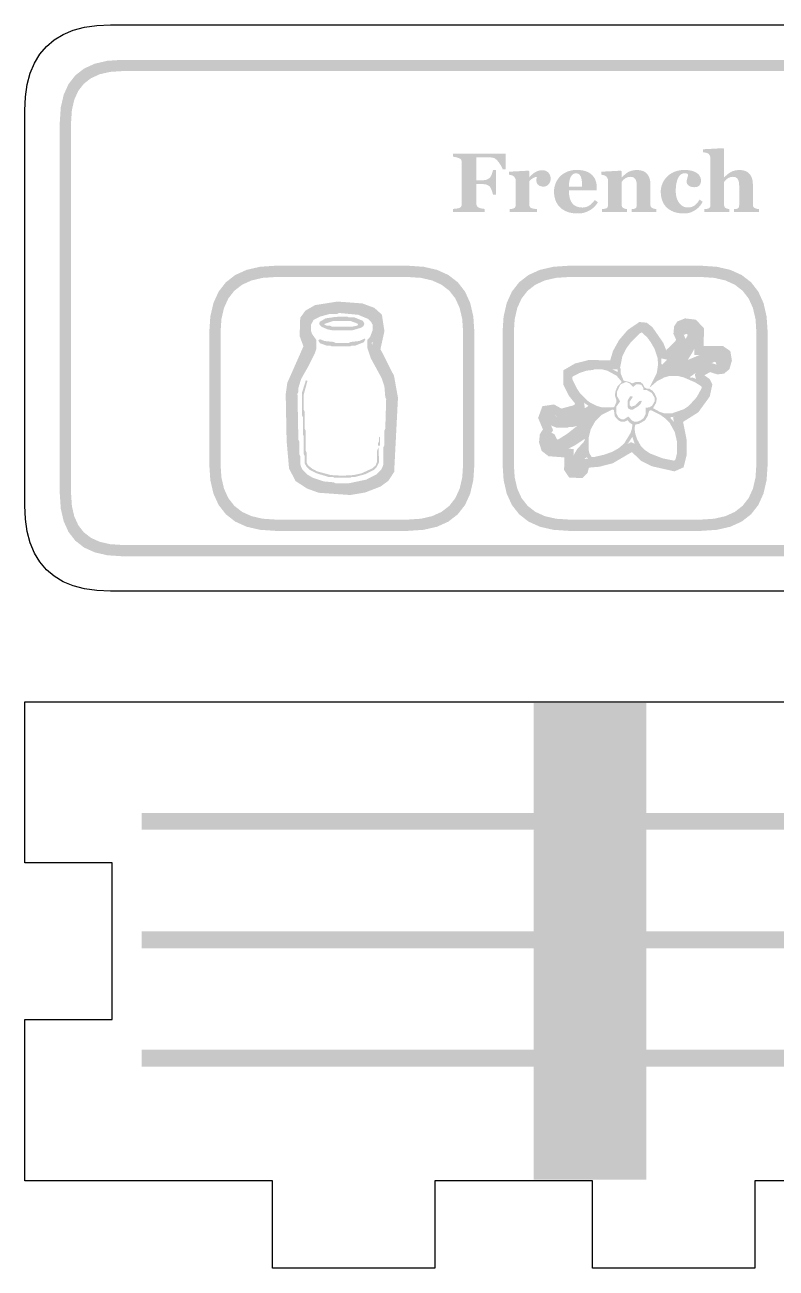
# Model space of a CAD drawing. Header units: millimetres. Extents: x 6 to 594, y 82 to 394.
# Drawn here: x 413.96 to 440.6, y 159.76 to 203.84 of the extents above; entities that cross this region are included whole.
import ezdxf

# ---------------------------------------------------------------- set-up
doc = ezdxf.new("R2010")
doc.units = ezdxf.units.MM
doc.layers.add('CUT', color=1, linetype='Continuous')
doc.layers.add('RASTER', color=7, linetype='Continuous')

msp = doc.modelspace()

# ---------------------------------------------------------------- hatches: boundary and pattern name
at = {"layer": 'RASTER'}
h = msp.add_hatch(color=7, dxfattribs=at)
h.paths.add_polyline_path([(415.2, 200.4), (415.234, 200.916), (415.338, 201.363), (415.509, 201.741), (415.75, 202.05), (416.059, 202.291), (416.438, 202.463), (416.884, 202.566), (417.4, 202.6), (474.6, 202.6), (475.116, 202.566), (475.563, 202.463), (475.941, 202.291), (476.25, 202.05), (476.491, 201.741), (476.663, 201.363), (476.766, 200.916), (476.8, 200.4), (476.8, 187.2), (476.766, 186.684), (476.663, 186.238), (476.491, 185.859), (476.25, 185.55), (475.941, 185.309), (475.563, 185.138), (475.116, 185.034), (474.6, 185), (417.4, 185), (416.884, 185.034), (416.438, 185.138), (416.059, 185.309), (415.75, 185.55), (415.509, 185.859), (415.338, 186.238), (415.234, 186.684), (415.2, 187.2)])
h.paths.add_polyline_path([(415.6, 200.4), (415.6, 187.2), (415.628, 186.778), (415.713, 186.413), (415.853, 186.103), (416.05, 185.85), (416.303, 185.653), (416.612, 185.513), (416.978, 185.428), (417.4, 185.4), (474.6, 185.4), (475.022, 185.428), (475.388, 185.513), (475.697, 185.653), (475.95, 185.85), (476.147, 186.103), (476.287, 186.413), (476.372, 186.778), (476.4, 187.2), (476.4, 200.4), (476.372, 200.822), (476.287, 201.188), (476.147, 201.497), (475.95, 201.75), (475.697, 201.947), (475.388, 202.088), (475.022, 202.172), (474.6, 202.2), (417.4, 202.2), (416.978, 202.172), (416.612, 202.088), (416.303, 201.947), (416.05, 201.75), (415.853, 201.497), (415.713, 201.188), (415.628, 200.822), (415.6, 200.4)])
for points in [[(431.015, 198.723), (430.903, 198.723), (430.891, 198.754), (430.877, 198.785), (430.862, 198.817), (430.844, 198.849), (430.824, 198.881), (430.802, 198.914), (430.778, 198.948), (430.752, 198.982), (430.726, 199.014), (430.699, 199.043), (430.673, 199.067), (430.648, 199.088), (430.622, 199.105), (430.597, 199.118), (430.572, 199.127), (430.548, 199.132), (430.537, 199.134), (430.524, 199.135), (430.511, 199.136), (430.497, 199.138), (430.482, 199.139), (430.466, 199.14), (430.449, 199.141), (430.431, 199.142), (430.413, 199.143), (430.395, 199.144), (430.378, 199.145), (430.361, 199.146), (430.344, 199.146), (430.328, 199.147), (430.312, 199.147), (430.296, 199.147), (429.972, 199.147), (429.972, 198.331), (430.179, 198.331), (430.201, 198.331), (430.221, 198.332), (430.242, 198.334), (430.261, 198.336), (430.28, 198.339), (430.298, 198.342), (430.315, 198.346), (430.331, 198.351), (430.347, 198.356), (430.363, 198.362), (430.378, 198.37), (430.392, 198.378), (430.406, 198.388), (430.42, 198.398), (430.433, 198.409), (430.446, 198.422), (430.455, 198.432), (430.464, 198.443), (430.473, 198.456), (430.482, 198.471), (430.49, 198.487), (430.499, 198.504), (430.508, 198.523), (430.517, 198.544), (430.525, 198.565), (430.532, 198.585), (430.539, 198.605), (430.544, 198.624), (430.549, 198.642), (430.553, 198.659), (430.556, 198.675), (430.558, 198.691), (430.67, 198.691), (430.67, 197.817), (430.558, 197.817), (430.556, 197.834), (430.553, 197.851), (430.549, 197.87), (430.544, 197.89), (430.538, 197.91), (430.531, 197.932), (430.522, 197.954), (430.513, 197.977), (430.503, 198), (430.494, 198.02), (430.485, 198.039), (430.476, 198.056), (430.468, 198.07), (430.46, 198.083), (430.453, 198.094), (430.446, 198.102), (430.435, 198.114), (430.423, 198.124), (430.41, 198.134), (430.397, 198.143), (430.383, 198.151), (430.369, 198.159), (430.353, 198.166), (430.337, 198.172), (430.32, 198.177), (430.303, 198.182), (430.284, 198.186), (430.265, 198.189), (430.244, 198.191), (430.223, 198.193), (430.202, 198.194), (430.179, 198.195), (429.972, 198.195), (429.972, 197.506), (429.973, 197.493), (429.974, 197.481), (429.975, 197.469), (429.977, 197.457), (429.98, 197.446), (429.984, 197.436), (429.988, 197.426), (429.992, 197.416), (429.998, 197.407), (430.004, 197.398), (430.012, 197.39), (430.021, 197.382), (430.031, 197.375), (430.042, 197.368), (430.054, 197.361), (430.068, 197.355), (430.076, 197.352), (430.085, 197.349), (430.095, 197.346), (430.106, 197.343), (430.117, 197.34), (430.13, 197.337), (430.143, 197.334), (430.156, 197.331), (430.17, 197.328), (430.184, 197.326), (430.198, 197.324), (430.212, 197.321), (430.226, 197.319), (430.24, 197.318), (430.254, 197.316), (430.268, 197.314), (430.268, 197.2), (429.148, 197.2), (429.148, 197.314), (429.159, 197.315), (429.171, 197.317), (429.183, 197.318), (429.197, 197.32), (429.212, 197.321), (429.227, 197.323), (429.243, 197.325), (429.26, 197.327), (429.277, 197.329), (429.293, 197.331), (429.307, 197.333), (429.32, 197.336), (429.332, 197.338), (429.342, 197.341), (429.351, 197.344), (429.359, 197.346), (429.371, 197.352), (429.383, 197.358), (429.394, 197.364), (429.403, 197.371), (429.412, 197.378), (429.42, 197.386), (429.426, 197.395), (429.432, 197.404), (429.437, 197.413), (429.441, 197.423), (429.444, 197.434), (429.447, 197.445), (429.45, 197.457), (429.451, 197.47), (429.452, 197.483), (429.452, 197.497), (429.452, 198.964), (429.452, 198.976), (429.451, 198.988), (429.45, 198.999), (429.448, 199.01), (429.445, 199.021), (429.442, 199.031), (429.438, 199.041), (429.434, 199.051), (429.429, 199.06), (429.423, 199.069), (429.415, 199.077), (429.406, 199.085), (429.396, 199.093), (429.385, 199.1), (429.372, 199.107), (429.359, 199.113), (429.348, 199.117), (429.336, 199.122), (429.324, 199.126), (429.311, 199.13), (429.297, 199.134), (429.282, 199.138), (429.267, 199.142), (429.25, 199.145), (429.234, 199.149), (429.219, 199.152), (429.204, 199.155), (429.191, 199.157), (429.179, 199.16), (429.167, 199.162), (429.157, 199.163), (429.148, 199.164), (429.148, 199.279), (431.015, 199.279)], [(439.989, 197.2), (439.107, 197.2), (439.107, 197.307), (439.115, 197.308), (439.122, 197.308), (439.131, 197.309), (439.139, 197.31), (439.148, 197.311), (439.157, 197.312), (439.166, 197.313), (439.176, 197.314), (439.186, 197.315), (439.195, 197.317), (439.203, 197.318), (439.21, 197.32), (439.217, 197.322), (439.224, 197.324), (439.23, 197.326), (439.235, 197.329), (439.242, 197.333), (439.249, 197.338), (439.255, 197.343), (439.261, 197.349), (439.266, 197.355), (439.27, 197.361), (439.274, 197.368), (439.278, 197.376), (439.281, 197.384), (439.283, 197.393), (439.285, 197.403), (439.287, 197.414), (439.289, 197.426), (439.29, 197.438), (439.29, 197.452), (439.29, 197.467), (439.29, 198.152), (439.289, 198.189), (439.287, 198.223), (439.282, 198.255), (439.276, 198.284), (439.268, 198.311), (439.259, 198.336), (439.247, 198.358), (439.234, 198.378), (439.219, 198.395), (439.203, 198.41), (439.185, 198.423), (439.166, 198.434), (439.145, 198.442), (439.123, 198.448), (439.099, 198.451), (439.073, 198.452), (439.059, 198.452), (439.045, 198.451), (439.031, 198.45), (439.017, 198.448), (439.003, 198.446), (438.99, 198.443), (438.977, 198.439), (438.964, 198.435), (438.952, 198.43), (438.939, 198.425), (438.927, 198.419), (438.914, 198.413), (438.902, 198.407), (438.89, 198.399), (438.878, 198.392), (438.865, 198.384), (438.855, 198.376), (438.845, 198.369), (438.836, 198.361), (438.827, 198.354), (438.819, 198.346), (438.811, 198.339), (438.804, 198.331), (438.797, 198.324), (438.791, 198.316), (438.785, 198.309), (438.779, 198.301), (438.774, 198.295), (438.768, 198.288), (438.763, 198.282), (438.759, 198.275), (438.754, 198.269), (438.754, 197.483), (438.754, 197.47), (438.755, 197.457), (438.756, 197.445), (438.757, 197.434), (438.759, 197.424), (438.762, 197.414), (438.764, 197.405), (438.767, 197.397), (438.771, 197.389), (438.775, 197.382), (438.781, 197.375), (438.786, 197.368), (438.793, 197.362), (438.8, 197.356), (438.808, 197.35), (438.817, 197.345), (438.823, 197.342), (438.829, 197.339), (438.836, 197.336), (438.843, 197.333), (438.85, 197.33), (438.858, 197.327), (438.866, 197.324), (438.875, 197.322), (438.884, 197.319), (438.893, 197.317), (438.902, 197.315), (438.91, 197.313), (438.919, 197.311), (438.928, 197.309), (438.936, 197.308), (438.945, 197.307), (438.945, 197.2), (438.054, 197.2), (438.054, 197.307), (438.063, 197.308), (438.073, 197.308), (438.082, 197.309), (438.091, 197.31), (438.101, 197.311), (438.11, 197.312), (438.119, 197.313), (438.128, 197.314), (438.137, 197.315), (438.145, 197.317), (438.154, 197.318), (438.162, 197.32), (438.17, 197.322), (438.177, 197.324), (438.185, 197.326), (438.192, 197.329), (438.203, 197.334), (438.213, 197.339), (438.223, 197.344), (438.231, 197.35), (438.239, 197.357), (438.245, 197.364), (438.251, 197.371), (438.255, 197.379), (438.259, 197.388), (438.263, 197.397), (438.266, 197.407), (438.268, 197.418), (438.27, 197.429), (438.271, 197.441), (438.272, 197.453), (438.272, 197.467), (438.272, 199.1), (438.272, 199.112), (438.271, 199.124), (438.269, 199.136), (438.267, 199.148), (438.264, 199.161), (438.26, 199.174), (438.255, 199.186), (438.25, 199.2), (438.244, 199.212), (438.238, 199.224), (438.231, 199.235), (438.224, 199.246), (438.216, 199.255), (438.207, 199.264), (438.198, 199.272), (438.189, 199.279), (438.181, 199.283), (438.172, 199.288), (438.163, 199.292), (438.153, 199.296), (438.142, 199.299), (438.13, 199.303), (438.117, 199.306), (438.104, 199.309), (438.09, 199.311), (438.077, 199.314), (438.064, 199.316), (438.051, 199.318), (438.039, 199.319), (438.027, 199.321), (438.015, 199.322), (438.004, 199.323), (438.004, 199.429), (438.732, 199.468), (438.754, 199.444), (438.754, 198.436), (438.76, 198.436), (438.774, 198.449), (438.787, 198.461), (438.8, 198.472), (438.813, 198.484), (438.825, 198.495), (438.837, 198.506), (438.849, 198.516), (438.86, 198.526), (438.872, 198.536), (438.884, 198.547), (438.897, 198.557), (438.91, 198.567), (438.924, 198.577), (438.938, 198.587), (438.954, 198.597), (438.969, 198.608), (438.984, 198.616), (438.999, 198.625), (439.015, 198.633), (439.032, 198.64), (439.05, 198.648), (439.069, 198.655), (439.09, 198.661), (439.111, 198.668), (439.133, 198.674), (439.155, 198.679), (439.178, 198.683), (439.201, 198.686), (439.225, 198.689), (439.249, 198.691), (439.274, 198.692), (439.299, 198.693), (439.357, 198.691), (439.41, 198.684), (439.46, 198.674), (439.507, 198.659), (439.55, 198.639), (439.589, 198.616), (439.624, 198.588), (439.656, 198.556), (439.684, 198.521), (439.708, 198.483), (439.729, 198.442), (439.745, 198.399), (439.758, 198.352), (439.768, 198.303), (439.773, 198.252), (439.775, 198.198), (439.775, 197.48), (439.775, 197.467), (439.776, 197.454), (439.777, 197.442), (439.779, 197.431), (439.781, 197.421), (439.784, 197.411), (439.787, 197.402), (439.791, 197.393), (439.796, 197.386), (439.801, 197.378), (439.807, 197.371), (439.814, 197.364), (439.822, 197.358), (439.831, 197.352), (439.841, 197.347), (439.851, 197.342), (439.858, 197.339), (439.865, 197.336), (439.872, 197.334), (439.879, 197.331), (439.887, 197.329), (439.894, 197.326), (439.902, 197.324), (439.91, 197.322), (439.918, 197.319), (439.927, 197.317), (439.936, 197.315), (439.946, 197.314), (439.956, 197.312), (439.966, 197.31), (439.978, 197.308), (439.989, 197.307)], [(432.605, 198.385), (432.604, 198.358), (432.6, 198.331), (432.595, 198.305), (432.588, 198.281), (432.578, 198.256), (432.566, 198.233), (432.552, 198.211), (432.536, 198.19), (432.518, 198.17), (432.499, 198.153), (432.478, 198.138), (432.456, 198.126), (432.433, 198.117), (432.408, 198.111), (432.382, 198.107), (432.354, 198.105), (432.328, 198.106), (432.303, 198.109), (432.279, 198.113), (432.256, 198.119), (432.233, 198.126), (432.212, 198.136), (432.192, 198.147), (432.173, 198.159), (432.156, 198.174), (432.141, 198.19), (432.128, 198.207), (432.118, 198.226), (432.11, 198.247), (432.104, 198.27), (432.101, 198.294), (432.099, 198.319), (432.099, 198.332), (432.1, 198.343), (432.1, 198.354), (432.101, 198.365), (432.102, 198.374), (432.103, 198.383), (432.105, 198.391), (432.107, 198.399), (432.108, 198.406), (432.11, 198.413), (432.112, 198.42), (432.114, 198.427), (432.115, 198.433), (432.117, 198.44), (432.118, 198.446), (432.12, 198.452), (432.103, 198.451), (432.086, 198.448), (432.068, 198.444), (432.051, 198.439), (432.033, 198.433), (432.015, 198.425), (431.996, 198.416), (431.978, 198.406), (431.959, 198.394), (431.942, 198.382), (431.924, 198.368), (431.907, 198.354), (431.891, 198.339), (431.876, 198.323), (431.861, 198.306), (431.846, 198.288), (431.846, 197.484), (431.846, 197.472), (431.847, 197.46), (431.848, 197.448), (431.85, 197.437), (431.852, 197.427), (431.855, 197.417), (431.858, 197.408), (431.862, 197.399), (431.866, 197.391), (431.871, 197.383), (431.877, 197.376), (431.884, 197.369), (431.891, 197.363), (431.899, 197.357), (431.907, 197.351), (431.916, 197.346), (431.925, 197.343), (431.935, 197.339), (431.946, 197.335), (431.959, 197.332), (431.972, 197.328), (431.987, 197.325), (432.003, 197.322), (432.021, 197.319), (432.038, 197.317), (432.055, 197.314), (432.07, 197.312), (432.083, 197.311), (432.096, 197.309), (432.107, 197.308), (432.117, 197.307), (432.126, 197.307), (432.126, 197.2), (431.146, 197.2), (431.146, 197.307), (431.155, 197.308), (431.164, 197.309), (431.173, 197.309), (431.183, 197.31), (431.192, 197.311), (431.201, 197.313), (431.21, 197.314), (431.22, 197.315), (431.229, 197.316), (431.238, 197.318), (431.246, 197.319), (431.254, 197.321), (431.262, 197.323), (431.27, 197.325), (431.277, 197.327), (431.283, 197.329), (431.295, 197.333), (431.305, 197.338), (431.314, 197.343), (431.323, 197.349), (431.331, 197.356), (431.337, 197.363), (431.343, 197.371), (431.348, 197.379), (431.352, 197.387), (431.356, 197.397), (431.359, 197.407), (431.361, 197.418), (431.363, 197.429), (431.364, 197.441), (431.365, 197.453), (431.365, 197.467), (431.365, 198.319), (431.365, 198.332), (431.364, 198.345), (431.362, 198.357), (431.359, 198.369), (431.356, 198.381), (431.351, 198.392), (431.346, 198.403), (431.341, 198.414), (431.334, 198.424), (431.327, 198.433), (431.32, 198.443), (431.313, 198.451), (431.305, 198.459), (431.297, 198.467), (431.289, 198.474), (431.281, 198.48), (431.274, 198.485), (431.266, 198.489), (431.259, 198.493), (431.251, 198.496), (431.242, 198.5), (431.233, 198.503), (431.224, 198.507), (431.214, 198.51), (431.204, 198.512), (431.193, 198.515), (431.183, 198.517), (431.172, 198.519), (431.16, 198.521), (431.149, 198.523), (431.137, 198.524), (431.125, 198.526), (431.125, 198.633), (431.824, 198.671), (431.846, 198.649), (431.846, 198.436), (431.852, 198.436), (431.877, 198.465), (431.903, 198.492), (431.929, 198.517), (431.956, 198.541), (431.983, 198.563), (432.01, 198.584), (432.038, 198.603), (432.066, 198.62), (432.095, 198.636), (432.124, 198.649), (432.153, 198.661), (432.182, 198.67), (432.212, 198.677), (432.242, 198.683), (432.272, 198.686), (432.303, 198.687), (432.336, 198.686), (432.368, 198.682), (432.398, 198.675), (432.426, 198.666), (432.452, 198.654), (432.477, 198.639), (432.5, 198.622), (432.522, 198.603), (432.541, 198.581), (432.558, 198.557), (432.572, 198.533), (432.584, 198.506), (432.593, 198.478), (432.6, 198.449), (432.603, 198.418), (432.605, 198.385)], [(436.355, 197.2), (435.473, 197.2), (435.473, 197.307), (435.48, 197.308), (435.488, 197.308), (435.495, 197.309), (435.504, 197.31), (435.512, 197.311), (435.521, 197.312), (435.531, 197.313), (435.54, 197.314), (435.55, 197.315), (435.559, 197.317), (435.567, 197.318), (435.575, 197.32), (435.582, 197.322), (435.589, 197.324), (435.595, 197.326), (435.6, 197.329), (435.608, 197.333), (435.615, 197.338), (435.621, 197.343), (435.627, 197.349), (435.632, 197.355), (435.637, 197.361), (435.641, 197.368), (435.644, 197.376), (435.647, 197.384), (435.65, 197.393), (435.652, 197.403), (435.654, 197.414), (435.656, 197.426), (435.657, 197.438), (435.657, 197.452), (435.657, 197.467), (435.657, 198.152), (435.657, 198.188), (435.654, 198.222), (435.65, 198.254), (435.644, 198.283), (435.636, 198.31), (435.627, 198.335), (435.615, 198.357), (435.603, 198.377), (435.588, 198.395), (435.572, 198.41), (435.554, 198.423), (435.535, 198.434), (435.514, 198.442), (435.491, 198.448), (435.467, 198.451), (435.441, 198.452), (435.426, 198.452), (435.412, 198.451), (435.398, 198.45), (435.384, 198.448), (435.371, 198.446), (435.357, 198.443), (435.344, 198.439), (435.332, 198.435), (435.319, 198.43), (435.306, 198.425), (435.294, 198.419), (435.282, 198.413), (435.269, 198.407), (435.257, 198.399), (435.245, 198.392), (435.233, 198.384), (435.222, 198.376), (435.212, 198.369), (435.203, 198.361), (435.194, 198.354), (435.186, 198.346), (435.178, 198.339), (435.171, 198.331), (435.165, 198.324), (435.158, 198.316), (435.152, 198.309), (435.146, 198.301), (435.141, 198.295), (435.136, 198.288), (435.131, 198.282), (435.126, 198.275), (435.121, 198.269), (435.121, 197.483), (435.122, 197.47), (435.122, 197.458), (435.123, 197.447), (435.125, 197.436), (435.127, 197.425), (435.13, 197.415), (435.133, 197.406), (435.136, 197.397), (435.14, 197.389), (435.145, 197.381), (435.15, 197.374), (435.155, 197.367), (435.162, 197.361), (435.169, 197.355), (435.176, 197.35), (435.184, 197.345), (435.19, 197.342), (435.197, 197.339), (435.204, 197.336), (435.211, 197.333), (435.218, 197.33), (435.226, 197.327), (435.234, 197.324), (435.243, 197.322), (435.252, 197.319), (435.26, 197.317), (435.269, 197.315), (435.278, 197.313), (435.286, 197.311), (435.295, 197.309), (435.303, 197.308), (435.312, 197.307), (435.312, 197.2), (434.421, 197.2), (434.421, 197.307), (434.43, 197.308), (434.439, 197.309), (434.449, 197.309), (434.458, 197.31), (434.467, 197.311), (434.476, 197.313), (434.486, 197.314), (434.495, 197.315), (434.504, 197.316), (434.513, 197.318), (434.522, 197.319), (434.53, 197.321), (434.538, 197.323), (434.545, 197.325), (434.552, 197.327), (434.559, 197.329), (434.57, 197.333), (434.58, 197.338), (434.59, 197.343), (434.598, 197.349), (434.606, 197.356), (434.613, 197.363), (434.618, 197.371), (434.623, 197.379), (434.627, 197.387), (434.631, 197.397), (434.634, 197.407), (434.636, 197.418), (434.638, 197.429), (434.64, 197.441), (434.641, 197.453), (434.641, 197.467), (434.641, 198.319), (434.641, 198.33), (434.639, 198.342), (434.638, 198.353), (434.635, 198.364), (434.632, 198.375), (434.628, 198.386), (434.623, 198.397), (434.617, 198.408), (434.611, 198.419), (434.605, 198.429), (434.598, 198.439), (434.59, 198.448), (434.582, 198.457), (434.574, 198.465), (434.565, 198.473), (434.556, 198.48), (434.549, 198.485), (434.542, 198.489), (434.534, 198.493), (434.526, 198.496), (434.518, 198.5), (434.509, 198.503), (434.499, 198.507), (434.489, 198.51), (434.479, 198.512), (434.469, 198.515), (434.458, 198.517), (434.447, 198.519), (434.436, 198.521), (434.424, 198.523), (434.413, 198.524), (434.401, 198.526), (434.401, 198.633), (435.099, 198.671), (435.121, 198.649), (435.121, 198.436), (435.127, 198.436), (435.138, 198.446), (435.149, 198.456), (435.16, 198.466), (435.173, 198.477), (435.185, 198.488), (435.199, 198.499), (435.212, 198.512), (435.227, 198.524), (435.241, 198.537), (435.256, 198.549), (435.27, 198.56), (435.283, 198.571), (435.297, 198.581), (435.31, 198.59), (435.323, 198.599), (435.335, 198.608), (435.349, 198.616), (435.364, 198.625), (435.381, 198.633), (435.398, 198.64), (435.416, 198.648), (435.435, 198.655), (435.456, 198.661), (435.477, 198.668), (435.499, 198.674), (435.522, 198.679), (435.545, 198.683), (435.568, 198.686), (435.592, 198.689), (435.616, 198.691), (435.64, 198.692), (435.665, 198.693), (435.723, 198.691), (435.777, 198.684), (435.827, 198.674), (435.874, 198.659), (435.917, 198.64), (435.956, 198.616), (435.991, 198.589), (436.023, 198.557), (436.051, 198.522), (436.075, 198.484), (436.096, 198.443), (436.112, 198.4), (436.126, 198.353), (436.135, 198.304), (436.14, 198.252), (436.142, 198.198), (436.142, 197.48), (436.143, 197.467), (436.143, 197.454), (436.145, 197.442), (436.146, 197.431), (436.149, 197.421), (436.151, 197.411), (436.155, 197.402), (436.158, 197.393), (436.163, 197.386), (436.168, 197.378), (436.174, 197.371), (436.182, 197.364), (436.189, 197.358), (436.198, 197.352), (436.208, 197.347), (436.219, 197.342), (436.225, 197.34), (436.231, 197.337), (436.238, 197.334), (436.245, 197.332), (436.252, 197.329), (436.26, 197.327), (436.268, 197.324), (436.276, 197.322), (436.285, 197.319), (436.294, 197.317), (436.304, 197.315), (436.313, 197.313), (436.323, 197.311), (436.333, 197.309), (436.344, 197.308), (436.355, 197.307)], [(437.327, 197.153), (437.277, 197.154), (437.229, 197.157), (437.181, 197.161), (437.136, 197.168), (437.091, 197.176), (437.049, 197.186), (437.008, 197.199), (436.968, 197.212), (436.93, 197.228), (436.893, 197.245), (436.858, 197.263), (436.826, 197.283), (436.794, 197.303), (436.765, 197.326), (436.737, 197.349), (436.711, 197.374), (436.686, 197.401), (436.663, 197.429), (436.642, 197.458), (436.622, 197.488), (436.604, 197.519), (436.588, 197.552), (436.573, 197.585), (436.56, 197.62), (436.548, 197.656), (436.538, 197.693), (436.529, 197.73), (436.522, 197.769), (436.517, 197.808), (436.513, 197.848), (436.511, 197.888), (436.51, 197.929), (436.511, 197.967), (436.514, 198.005), (436.519, 198.042), (436.525, 198.078), (436.534, 198.114), (436.544, 198.15), (436.557, 198.185), (436.571, 198.22), (436.587, 198.253), (436.604, 198.286), (436.622, 198.318), (436.642, 198.349), (436.664, 198.378), (436.686, 198.407), (436.71, 198.435), (436.736, 198.461), (436.763, 198.487), (436.792, 198.512), (436.823, 198.535), (436.856, 198.557), (436.89, 198.578), (436.925, 198.597), (436.963, 198.615), (437.001, 198.632), (437.042, 198.647), (437.083, 198.66), (437.125, 198.671), (437.169, 198.68), (437.213, 198.687), (437.258, 198.692), (437.305, 198.695), (437.352, 198.696), (437.418, 198.694), (437.48, 198.689), (437.539, 198.681), (437.594, 198.67), (437.645, 198.656), (437.693, 198.638), (437.738, 198.618), (437.779, 198.594), (437.815, 198.567), (437.847, 198.538), (437.874, 198.507), (437.896, 198.474), (437.913, 198.439), (437.926, 198.401), (437.933, 198.361), (437.935, 198.319), (437.934, 198.293), (437.932, 198.269), (437.927, 198.246), (437.921, 198.224), (437.914, 198.203), (437.904, 198.184), (437.893, 198.166), (437.88, 198.149), (437.864, 198.134), (437.847, 198.121), (437.827, 198.11), (437.804, 198.101), (437.779, 198.094), (437.751, 198.089), (437.721, 198.086), (437.688, 198.085), (437.661, 198.086), (437.635, 198.088), (437.61, 198.092), (437.587, 198.098), (437.564, 198.105), (437.543, 198.114), (437.523, 198.125), (437.504, 198.138), (437.487, 198.151), (437.472, 198.166), (437.459, 198.182), (437.448, 198.198), (437.44, 198.216), (437.435, 198.235), (437.431, 198.254), (437.43, 198.275), (437.43, 198.293), (437.431, 198.311), (437.433, 198.329), (437.436, 198.347), (437.439, 198.364), (437.443, 198.382), (437.448, 198.4), (437.453, 198.417), (437.459, 198.434), (437.464, 198.45), (437.468, 198.465), (437.472, 198.479), (437.475, 198.492), (437.478, 198.504), (437.48, 198.515), (437.481, 198.524), (437.477, 198.531), (437.473, 198.537), (437.468, 198.542), (437.463, 198.547), (437.458, 198.552), (437.452, 198.557), (437.446, 198.561), (437.44, 198.565), (437.434, 198.568), (437.426, 198.571), (437.418, 198.573), (437.408, 198.575), (437.398, 198.576), (437.387, 198.578), (437.375, 198.578), (437.363, 198.578), (437.346, 198.578), (437.33, 198.576), (437.315, 198.574), (437.3, 198.571), (437.285, 198.566), (437.27, 198.561), (437.256, 198.555), (437.242, 198.548), (437.229, 198.539), (437.216, 198.529), (437.203, 198.518), (437.19, 198.505), (437.178, 198.491), (437.165, 198.475), (437.153, 198.458), (437.141, 198.439), (437.13, 198.42), (437.12, 198.4), (437.11, 198.377), (437.101, 198.354), (437.092, 198.328), (437.084, 198.301), (437.076, 198.273), (437.069, 198.243), (437.062, 198.211), (437.057, 198.178), (437.052, 198.144), (437.049, 198.107), (437.046, 198.07), (437.043, 198.03), (437.042, 197.99), (437.042, 197.947), (437.044, 197.883), (437.049, 197.823), (437.059, 197.766), (437.072, 197.712), (437.09, 197.661), (437.111, 197.613), (437.135, 197.568), (437.164, 197.527), (437.195, 197.489), (437.228, 197.457), (437.262, 197.429), (437.298, 197.407), (437.336, 197.389), (437.374, 197.377), (437.415, 197.369), (437.456, 197.367), (437.496, 197.368), (437.533, 197.372), (437.569, 197.377), (437.602, 197.385), (437.634, 197.395), (437.663, 197.408), (437.69, 197.423), (437.715, 197.44), (437.738, 197.459), (437.761, 197.48), (437.784, 197.502), (437.805, 197.527), (437.826, 197.554), (437.847, 197.582), (437.866, 197.613), (437.885, 197.645), (437.995, 197.569), (437.984, 197.547), (437.972, 197.525), (437.959, 197.504), (437.946, 197.484), (437.932, 197.463), (437.917, 197.444), (437.902, 197.425), (437.887, 197.406), (437.871, 197.388), (437.854, 197.37), (437.836, 197.353), (437.818, 197.336), (437.799, 197.32), (437.778, 197.304), (437.758, 197.289), (437.736, 197.275), (437.713, 197.26), (437.69, 197.247), (437.666, 197.234), (437.643, 197.222), (437.62, 197.211), (437.596, 197.201), (437.572, 197.192), (437.549, 197.184), (437.524, 197.177), (437.499, 197.17), (437.473, 197.165), (437.446, 197.161), (437.418, 197.157), (437.388, 197.155), (437.358, 197.154), (437.327, 197.153)], [(432, 179.8), (436, 179.8), (436, 162.9), (432, 162.9)], [(434.55, 176.42), (434.545, 176.348), (434.531, 176.278), (434.508, 176.21), (434.476, 176.145), (434.436, 176.085), (434.389, 176.031), (434.335, 175.984), (434.275, 175.944), (434.21, 175.912), (434.142, 175.889), (434.072, 175.875), (434, 175.87), (433.928, 175.875), (433.858, 175.889), (433.79, 175.912), (433.725, 175.944), (433.665, 175.984), (433.611, 176.031), (433.564, 176.085), (433.524, 176.145), (433.492, 176.21), (433.469, 176.278), (433.455, 176.348), (433.45, 176.42), (433.455, 176.492), (433.469, 176.562), (433.492, 176.63), (433.524, 176.695), (433.564, 176.755), (433.611, 176.809), (433.665, 176.856), (433.725, 176.896), (433.79, 176.928), (433.858, 176.951), (433.928, 176.965), (434, 176.97), (434.072, 176.965), (434.142, 176.951), (434.21, 176.928), (434.275, 176.896), (434.335, 176.856), (434.389, 176.809), (434.436, 176.755), (434.476, 176.695), (434.508, 176.63), (434.531, 176.562), (434.545, 176.492)], [(418.1, 175.9), (489.9, 175.9), (489.9, 175.3), (418.1, 175.3)], [(418.1, 171.7), (489.9, 171.7), (489.9, 171.1), (418.1, 171.1)], [(434.55, 171.35), (434.545, 171.278), (434.531, 171.208), (434.508, 171.14), (434.476, 171.075), (434.436, 171.015), (434.389, 170.961), (434.335, 170.914), (434.275, 170.874), (434.21, 170.842), (434.142, 170.819), (434.072, 170.805), (434, 170.8), (433.928, 170.805), (433.858, 170.819), (433.79, 170.842), (433.725, 170.874), (433.665, 170.914), (433.611, 170.961), (433.564, 171.015), (433.524, 171.075), (433.492, 171.14), (433.469, 171.208), (433.455, 171.278), (433.45, 171.35), (433.455, 171.422), (433.469, 171.492), (433.492, 171.56), (433.524, 171.625), (433.564, 171.685), (433.611, 171.739), (433.665, 171.786), (433.725, 171.826), (433.79, 171.858), (433.858, 171.881), (433.928, 171.895), (434, 171.9), (434.072, 171.895), (434.142, 171.881), (434.21, 171.858), (434.275, 171.826), (434.335, 171.786), (434.389, 171.739), (434.436, 171.685), (434.476, 171.625), (434.508, 171.56), (434.531, 171.492), (434.545, 171.422)], [(418.1, 167.5), (489.9, 167.5), (489.9, 166.9), (418.1, 166.9)], [(434.55, 166.28), (434.545, 166.208), (434.531, 166.138), (434.508, 166.07), (434.476, 166.005), (434.436, 165.945), (434.389, 165.891), (434.335, 165.844), (434.275, 165.804), (434.21, 165.772), (434.142, 165.749), (434.072, 165.735), (434, 165.73), (433.928, 165.735), (433.858, 165.749), (433.79, 165.772), (433.725, 165.804), (433.665, 165.844), (433.611, 165.891), (433.564, 165.945), (433.524, 166.005), (433.492, 166.07), (433.469, 166.138), (433.455, 166.208), (433.45, 166.28), (433.455, 166.352), (433.469, 166.422), (433.492, 166.49), (433.524, 166.555), (433.564, 166.615), (433.611, 166.669), (433.665, 166.716), (433.725, 166.756), (433.79, 166.788), (433.858, 166.811), (433.928, 166.825), (434, 166.83), (434.072, 166.825), (434.142, 166.811), (434.21, 166.788), (434.275, 166.756), (434.335, 166.716), (434.389, 166.669), (434.436, 166.615), (434.476, 166.555), (434.508, 166.49), (434.531, 166.422), (434.545, 166.352)]]:
    msp.add_hatch(color=7, dxfattribs=at).paths.add_polyline_path(points)
h = msp.add_hatch(color=7, dxfattribs=at)
h.paths.add_polyline_path([(434.281, 197.55), (434.267, 197.529), (434.254, 197.509), (434.239, 197.489), (434.224, 197.469), (434.208, 197.449), (434.192, 197.43), (434.175, 197.411), (434.157, 197.393), (434.138, 197.374), (434.119, 197.357), (434.1, 197.34), (434.079, 197.324), (434.058, 197.308), (434.037, 197.294), (434.015, 197.279), (433.992, 197.266), (433.967, 197.252), (433.943, 197.24), (433.918, 197.228), (433.893, 197.217), (433.868, 197.207), (433.843, 197.198), (433.819, 197.189), (433.793, 197.182), (433.768, 197.175), (433.741, 197.169), (433.714, 197.164), (433.686, 197.16), (433.656, 197.157), (433.626, 197.155), (433.595, 197.154), (433.563, 197.153), (433.509, 197.154), (433.458, 197.157), (433.408, 197.162), (433.361, 197.169), (433.315, 197.177), (433.271, 197.188), (433.229, 197.2), (433.188, 197.215), (433.15, 197.231), (433.113, 197.248), (433.078, 197.267), (433.045, 197.287), (433.013, 197.308), (432.983, 197.331), (432.955, 197.355), (432.928, 197.38), (432.904, 197.407), (432.88, 197.435), (432.859, 197.463), (432.839, 197.494), (432.821, 197.525), (432.804, 197.557), (432.789, 197.591), (432.775, 197.626), (432.764, 197.661), (432.753, 197.698), (432.745, 197.735), (432.737, 197.773), (432.732, 197.812), (432.728, 197.851), (432.726, 197.891), (432.725, 197.932), (432.726, 197.97), (432.728, 198.006), (432.733, 198.043), (432.739, 198.079), (432.746, 198.114), (432.756, 198.15), (432.767, 198.184), (432.78, 198.219), (432.794, 198.253), (432.81, 198.285), (432.827, 198.317), (432.846, 198.348), (432.866, 198.378), (432.888, 198.407), (432.911, 198.435), (432.936, 198.463), (432.962, 198.488), (432.989, 198.512), (433.018, 198.535), (433.048, 198.557), (433.081, 198.577), (433.114, 198.596), (433.15, 198.614), (433.187, 198.631), (433.225, 198.646), (433.265, 198.659), (433.306, 198.67), (433.348, 198.679), (433.391, 198.687), (433.435, 198.692), (433.48, 198.695), (433.526, 198.696), (433.576, 198.695), (433.624, 198.692), (433.67, 198.689), (433.713, 198.683), (433.754, 198.676), (433.793, 198.668), (433.829, 198.657), (433.863, 198.646), (433.895, 198.633), (433.926, 198.619), (433.956, 198.603), (433.984, 198.586), (434.01, 198.569), (434.035, 198.55), (434.059, 198.529), (434.081, 198.508), (434.101, 198.487), (434.12, 198.464), (434.138, 198.441), (434.153, 198.417), (434.168, 198.392), (434.181, 198.366), (434.193, 198.339), (434.203, 198.311), (434.212, 198.283), (434.22, 198.254), (434.226, 198.224), (434.231, 198.195), (434.236, 198.165), (434.239, 198.135), (434.24, 198.104), (434.241, 198.073), (434.241, 197.978), (433.251, 197.978), (433.253, 197.905), (433.258, 197.837), (433.267, 197.773), (433.28, 197.713), (433.296, 197.659), (433.316, 197.608), (433.339, 197.562), (433.366, 197.521), (433.398, 197.484), (433.433, 197.452), (433.472, 197.425), (433.516, 197.403), (433.564, 197.386), (433.617, 197.374), (433.673, 197.367), (433.734, 197.364), (433.768, 197.365), (433.801, 197.369), (433.833, 197.375), (433.865, 197.383), (433.895, 197.394), (433.925, 197.406), (433.954, 197.422), (433.982, 197.44), (434.009, 197.459), (434.035, 197.48), (434.06, 197.502), (434.083, 197.525), (434.106, 197.55), (434.128, 197.575), (434.149, 197.602), (434.169, 197.631)])
h.paths.add_polyline_path([(433.721, 198.107), (433.721, 198.129), (433.72, 198.151), (433.72, 198.173), (433.719, 198.196), (433.718, 198.218), (433.716, 198.241), (433.714, 198.264), (433.712, 198.287), (433.71, 198.309), (433.707, 198.331), (433.704, 198.351), (433.7, 198.371), (433.696, 198.389), (433.692, 198.406), (433.687, 198.423), (433.681, 198.438), (433.675, 198.454), (433.668, 198.47), (433.66, 198.485), (433.652, 198.498), (433.643, 198.511), (433.634, 198.522), (433.624, 198.532), (433.613, 198.542), (433.602, 198.55), (433.59, 198.557), (433.578, 198.563), (433.564, 198.568), (433.55, 198.572), (433.536, 198.575), (433.52, 198.576), (433.504, 198.577), (433.477, 198.575), (433.451, 198.57), (433.426, 198.561), (433.403, 198.548), (433.381, 198.532), (433.361, 198.513), (433.342, 198.489), (433.324, 198.463), (433.308, 198.432), (433.294, 198.397), (433.282, 198.358), (433.272, 198.315), (433.264, 198.268), (433.258, 198.216), (433.253, 198.161), (433.251, 198.101)])
h = msp.add_hatch(color=7, dxfattribs=at)
h.paths.add_polyline_path([(420.5, 192.95), (420.537, 193.501), (420.647, 193.978), (420.83, 194.382), (421.088, 194.713), (421.418, 194.97), (421.822, 195.153), (422.299, 195.263), (422.85, 195.3), (427.55, 195.3), (428.101, 195.263), (428.578, 195.153), (428.982, 194.97), (429.312, 194.713), (429.57, 194.382), (429.753, 193.978), (429.863, 193.501), (429.9, 192.95), (429.9, 188.25), (429.863, 187.699), (429.753, 187.222), (429.57, 186.818), (429.313, 186.488), (428.982, 186.23), (428.578, 186.047), (428.101, 185.937), (427.55, 185.9), (422.85, 185.9), (422.299, 185.937), (421.822, 186.047), (421.418, 186.23), (421.088, 186.488), (420.83, 186.818), (420.647, 187.222), (420.537, 187.699), (420.5, 188.25)])
h.paths.add_polyline_path([(420.9, 192.95), (420.9, 188.25), (420.93, 187.793), (421.022, 187.397), (421.174, 187.062), (421.388, 186.788), (421.662, 186.574), (421.997, 186.422), (422.393, 186.33), (422.85, 186.3), (427.55, 186.3), (428.007, 186.33), (428.403, 186.422), (428.738, 186.574), (429.013, 186.788), (429.226, 187.062), (429.378, 187.397), (429.47, 187.793), (429.5, 188.25), (429.5, 192.95), (429.47, 193.407), (429.378, 193.803), (429.226, 194.138), (429.013, 194.413), (428.738, 194.626), (428.403, 194.778), (428.007, 194.87), (427.55, 194.9), (422.85, 194.9), (422.393, 194.87), (421.997, 194.778), (421.662, 194.626), (421.388, 194.413), (421.174, 194.138), (421.022, 193.803), (420.93, 193.407), (420.9, 192.95)])
h = msp.add_hatch(color=7, dxfattribs=at)
h.paths.add_polyline_path([(430.9, 192.95), (430.937, 193.501), (431.047, 193.978), (431.23, 194.382), (431.487, 194.713), (431.818, 194.97), (432.222, 195.153), (432.699, 195.263), (433.25, 195.3), (437.95, 195.3), (438.501, 195.263), (438.978, 195.153), (439.382, 194.97), (439.713, 194.713), (439.97, 194.382), (440.153, 193.978), (440.263, 193.501), (440.3, 192.95), (440.3, 188.25), (440.263, 187.699), (440.153, 187.222), (439.97, 186.818), (439.713, 186.488), (439.382, 186.23), (438.978, 186.047), (438.501, 185.937), (437.95, 185.9), (433.25, 185.9), (432.699, 185.937), (432.222, 186.047), (431.818, 186.23), (431.488, 186.488), (431.23, 186.818), (431.047, 187.222), (430.937, 187.699), (430.9, 188.25)])
h.paths.add_polyline_path([(431.3, 192.95), (431.3, 188.25), (431.33, 187.793), (431.422, 187.397), (431.574, 187.062), (431.788, 186.788), (432.062, 186.574), (432.397, 186.422), (432.793, 186.33), (433.25, 186.3), (437.95, 186.3), (438.407, 186.33), (438.803, 186.422), (439.138, 186.574), (439.412, 186.788), (439.626, 187.062), (439.778, 187.397), (439.87, 187.793), (439.9, 188.25), (439.9, 192.95), (439.87, 193.407), (439.778, 193.803), (439.626, 194.138), (439.412, 194.413), (439.138, 194.626), (438.803, 194.778), (438.407, 194.87), (437.95, 194.9), (433.25, 194.9), (432.793, 194.87), (432.397, 194.778), (432.062, 194.626), (431.788, 194.413), (431.574, 194.138), (431.422, 193.803), (431.33, 193.407), (431.3, 192.95)])
h = msp.add_hatch(color=7, dxfattribs=at)
h.paths.add_polyline_path([(425.046, 194.03), (425.928, 193.963), (426.354, 193.807), (426.621, 193.565), (426.711, 192.978), (426.57, 192.343), (427.052, 191.394), (427.191, 190.617), (427.056, 187.991), (426.853, 187.676), (426.571, 187.47), (426.026, 187.26), (425.497, 187.171), (424.376, 187.251), (423.962, 187.403), (423.562, 187.664), (423.329, 188.108), (423.242, 189.089), (423.21, 190.745), (423.266, 191.146), (423.839, 192.443), (423.703, 192.809), (423.725, 193.455), (423.909, 193.709), (424.25, 193.904)])
h.paths.add_polyline_path([(425.059, 193.708), (424.358, 193.597), (424.128, 193.465), (424.042, 193.346), (424.025, 192.862), (424.185, 192.432), (423.576, 191.057), (423.53, 190.726), (423.562, 189.107), (423.642, 188.2), (423.807, 187.886), (424.107, 187.691), (424.444, 187.567), (425.481, 187.493), (425.941, 187.571), (426.417, 187.753), (426.616, 187.9), (426.741, 188.092), (426.869, 190.597), (426.745, 191.291), (426.232, 192.301), (426.386, 192.989), (426.322, 193.404), (426.185, 193.528), (425.859, 193.647), (425.059, 193.708)])
h = msp.add_hatch(color=7, dxfattribs=at)
h.paths.add_polyline_path([(424.856, 193.776), (425.521, 193.786), (425.585, 193.754), (425.714, 193.754), (426.067, 193.658), (426.301, 193.539), (426.366, 193.474), (426.452, 193.304), (426.484, 193.08), (426.452, 193.015), (426.452, 192.855), (426.366, 192.685), (426.26, 192.566), (426.292, 192.309), (426.475, 191.914), (426.838, 191.249), (426.934, 190.8), (426.934, 189.772), (426.902, 189.708), (426.902, 189.034), (426.87, 188.97), (426.87, 188.295), (426.838, 188.135), (426.751, 187.965), (426.526, 187.74), (426.067, 187.525), (425.65, 187.428), (425.425, 187.428), (425.361, 187.396), (425.039, 187.396), (424.975, 187.428), (424.558, 187.46), (424.237, 187.557), (423.874, 187.74), (423.681, 187.932), (423.595, 188.103), (423.53, 188.359), (423.498, 189.323), (423.466, 189.387), (423.466, 190.896), (423.595, 191.346), (424.076, 192.245), (424.14, 192.469), (424.131, 192.588), (424.034, 192.685), (423.948, 192.855), (423.916, 193.208), (424.034, 193.474), (424.163, 193.571), (424.526, 193.722)])
h.paths.add_polyline_path([(425.104, 193.625), (425.039, 193.593), (424.783, 193.593), (424.429, 193.497), (424.195, 193.378), (424.108, 193.208), (424.108, 192.983), (424.14, 192.887), (424.301, 192.662), (424.301, 192.373), (424.237, 192.18), (424.034, 191.773), (423.755, 191.281), (423.659, 190.96), (423.659, 190.832), (423.627, 190.768), (423.659, 189.13), (423.691, 189.066), (423.691, 188.616), (423.723, 188.552), (423.723, 188.295), (423.755, 188.167), (423.81, 188.061), (423.97, 187.9), (424.173, 187.782), (424.558, 187.653), (424.911, 187.621), (424.975, 187.589), (425.457, 187.589), (426.067, 187.717), (426.43, 187.9), (426.59, 188.061), (426.645, 188.167), (426.677, 188.263), (426.677, 188.873), (426.709, 188.937), (426.709, 189.451), (426.741, 189.515), (426.773, 190.575), (426.741, 190.639), (426.709, 191.025), (426.613, 191.314), (426.227, 192.02), (426.099, 192.405), (426.099, 192.662), (426.205, 192.781), (426.292, 193.015), (426.292, 193.208), (426.237, 193.314), (426.141, 193.41), (425.778, 193.561)])
h.paths.add_polyline_path([(424.985, 193.487), (425.393, 193.497), (425.457, 193.465), (425.65, 193.465), (425.948, 193.346), (426.003, 193.24), (425.961, 193.153), (425.884, 193.102), (425.585, 193.015), (424.847, 193.015), (424.686, 193.047), (424.484, 193.134), (424.42, 193.198), (424.397, 193.24), (424.42, 193.314), (424.622, 193.433)])
h.paths.add_polyline_path([(424.879, 193.336), (424.567, 193.23), (424.654, 193.176), (424.783, 193.176), (424.847, 193.144), (425.585, 193.144), (425.746, 193.176), (425.778, 193.208), (425.755, 193.25), (425.521, 193.336)])
h.paths.add_polyline_path([(426.012, 192.717), (426.035, 192.694), (425.98, 192.588), (425.682, 192.469), (425.553, 192.469), (425.489, 192.437), (424.847, 192.437), (424.783, 192.469), (424.654, 192.469), (424.42, 192.556), (424.365, 192.662), (424.429, 192.694), (424.59, 192.63), (424.911, 192.598), (424.975, 192.566), (425.457, 192.566), (425.521, 192.598), (425.81, 192.63)])
h.paths.add_polyline_path([(423.925, 191.24), (423.98, 191.217), (423.851, 190.736), (423.851, 190.19), (423.884, 190.125), (423.884, 189.515), (423.916, 189.451), (423.916, 188.745), (423.948, 188.681), (423.948, 188.327), (424.002, 188.221), (424.163, 188.093), (424.333, 188.006), (424.815, 187.878), (425.21, 187.855), (425.617, 187.878), (425.906, 187.942), (426.301, 188.125), (426.398, 188.221), (426.452, 188.359), (426.452, 188.745), (426.507, 188.864), (426.516, 188.327), (426.43, 188.157), (426.333, 188.061), (426.035, 187.91), (425.682, 187.814), (425.553, 187.814), (425.489, 187.782), (424.943, 187.782), (424.879, 187.814), (424.718, 187.814), (424.301, 187.942), (424.067, 188.061), (423.938, 188.189), (423.884, 188.295), (423.884, 188.552), (423.851, 188.616), (423.851, 189.259), (423.819, 189.323), (423.819, 189.933), (423.787, 189.997), (423.787, 190.8)])
h.paths.add_polyline_path([(426.526, 189.249), (426.549, 189.226), (426.549, 188.937), (426.516, 188.905), (426.484, 188.937), (426.484, 189.002), (426.516, 189.066)])
h = msp.add_hatch(color=7, dxfattribs=at)
h.paths.add_polyline_path([(437.368, 193.433), (437.757, 193.387), (438.047, 193.075), (438.026, 192.459), (438.708, 192.459), (438.978, 192.273), (439.032, 191.942), (438.945, 191.631), (438.751, 191.473), (438.511, 191.448), (438.257, 191.53), (438.061, 191.417), (438.057, 191.407), (438.054, 191.417), (438.244, 191.282), (438.34, 191.09), (438.246, 190.661), (437.839, 190.102), (437.302, 189.764), (437.433, 189.096), (437.433, 188.609), (437.319, 188.153), (436.997, 188.009), (436.19, 188.192), (435.814, 188.379), (435.506, 188.676), (435.477, 188.689), (434.807, 188.296), (434.328, 188.173), (433.962, 188.141), (433.913, 187.956), (433.726, 187.769), (433.261, 187.792), (433.082, 188.061), (433.093, 188.504), (432.53, 188.547), (432.287, 188.735), (432.193, 189.037), (432.221, 189.326), (432.332, 189.497), (432.16, 189.903), (432.312, 190.32), (432.723, 190.382), (432.988, 190.235), (433.404, 190.348), (433.475, 190.393), (433.471, 190.415), (433.252, 190.689), (433.049, 191.092), (433.049, 191.589), (433.466, 191.832), (433.953, 191.957), (434.717, 191.946), (434.815, 192.277), (435.031, 192.665), (435.337, 193.023), (435.75, 193.304), (436.011, 193.281), (436.216, 193.12), (436.599, 192.567), (436.703, 192.304), (436.699, 192.305), (437.036, 192.637), (437.05, 192.684), (436.959, 192.889), (436.982, 193.152), (437.095, 193.322)])
h.paths.add_polyline_path([(437.412, 193.106), (437.307, 193.063), (437.293, 193.042), (437.285, 192.943), (437.39, 192.707), (437.319, 192.467), (436.8, 191.954), (436.467, 192.029), (436.315, 192.415), (435.98, 192.898), (435.888, 192.971), (435.836, 192.975), (435.552, 192.783), (435.295, 192.481), (435.112, 192.152), (434.955, 191.622), (433.991, 191.637), (433.589, 191.533), (433.369, 191.405), (433.369, 191.168), (433.522, 190.863), (433.776, 190.547), (433.82, 190.235), (433.535, 190.051), (432.946, 189.893), (432.663, 190.049), (432.548, 190.032), (432.504, 189.911), (432.693, 189.466), (432.532, 189.218), (432.518, 189.07), (432.563, 188.926), (432.65, 188.859), (433.42, 188.801), (433.405, 188.154), (433.438, 188.104), (433.601, 188.096), (433.626, 188.121), (433.71, 188.441), (434.274, 188.489), (434.684, 188.595), (435.454, 189.047), (435.686, 188.947), (436, 188.644), (436.298, 188.496), (436.964, 188.345), (437.046, 188.381), (437.113, 188.648), (437.113, 189.065), (436.946, 189.918), (437.616, 190.34), (437.948, 190.795), (438.003, 191.048), (437.993, 191.068), (437.779, 191.22), (437.717, 191.427), (437.809, 191.64), (438.219, 191.878), (438.545, 191.773), (438.623, 191.781), (438.664, 191.814), (438.704, 191.96), (438.684, 192.087), (438.608, 192.139), (437.695, 192.139), (437.722, 192.954), (437.603, 193.083), (437.412, 193.106)])
h = msp.add_hatch(color=7, dxfattribs=at)
h.paths.add_polyline_path([(437.414, 193.193), (437.566, 193.201), (437.653, 193.155), (437.76, 193.076), (437.831, 192.935), (437.831, 192.695), (437.805, 192.589), (437.653, 192.262), (437.467, 191.959), (438.017, 192.19), (438.363, 192.27), (438.576, 192.244), (438.716, 192.172), (438.77, 192.119), (438.815, 192.004), (438.754, 191.8), (438.663, 191.704), (438.629, 191.685), (438.488, 191.704), (438.469, 191.871), (438.416, 191.898), (438.063, 191.72), (437.547, 191.358), (437.573, 191.321), (437.619, 191.34), (437.698, 191.313), (437.946, 191.188), (438.079, 191.082), (438.097, 190.968), (438.044, 190.835), (437.946, 190.641), (437.813, 190.455), (437.547, 190.189), (437.3, 190.037), (437.087, 189.958), (436.874, 189.931), (436.848, 189.904), (436.962, 189.78), (437.087, 189.532), (437.193, 189.107), (437.193, 188.602), (437.095, 188.302), (437.007, 188.256), (436.795, 188.283), (436.236, 188.442), (435.989, 188.567), (435.67, 188.86), (435.572, 189.027), (435.5, 189.232), (435.261, 188.86), (434.995, 188.674), (434.695, 188.522), (434.163, 188.389), (434.004, 188.389), (433.879, 188.514), (433.756, 188.397), (433.685, 188.283), (433.711, 188.177), (433.693, 188.062), (433.552, 187.964), (433.411, 188.009), (433.313, 188.15), (433.313, 188.336), (433.366, 188.496), (433.544, 188.796), (433.772, 189.046), (433.836, 189.152), (433.783, 189.142), (433.48, 188.94), (433.233, 188.815), (432.967, 188.735), (432.728, 188.735), (432.56, 188.807), (432.454, 188.94), (432.409, 189.08), (432.454, 189.248), (432.497, 189.312), (432.568, 189.346), (432.648, 189.373), (432.736, 189.328), (432.826, 189.152), (432.861, 189.134), (433.188, 189.338), (433.544, 189.62), (433.392, 189.585), (433.259, 189.585), (433.206, 189.559), (432.808, 189.559), (432.507, 189.684), (432.409, 189.851), (432.409, 189.984), (432.454, 190.072), (432.534, 190.152), (432.621, 190.17), (432.709, 190.125), (432.773, 189.976), (432.808, 189.958), (432.94, 189.958), (433.339, 190.064), (433.818, 190.25), (433.95, 190.33), (433.81, 190.428), (433.597, 190.641), (433.464, 190.827), (433.366, 190.994), (433.259, 191.26), (433.278, 191.428), (433.411, 191.534), (433.578, 191.606), (433.818, 191.685), (434.083, 191.739), (434.456, 191.739), (434.721, 191.659), (434.979, 191.534), (434.961, 191.898), (435.04, 192.164), (435.165, 192.411), (435.272, 192.571), (435.564, 192.89), (435.838, 193.068), (435.952, 193.022), (436.058, 192.916), (436.324, 192.544), (436.502, 192.137), (436.529, 192.031), (436.529, 191.818), (436.555, 191.792), (437.175, 192.395), (437.387, 192.688), (437.459, 192.828), (437.451, 192.874), (437.406, 192.882), (437.353, 192.855), (437.239, 192.874), (437.193, 192.935), (437.193, 193.014), (437.265, 193.129)])
h.paths.add_polyline_path([(435.838, 192.935), (435.75, 192.89), (435.458, 192.597), (435.298, 192.384), (435.147, 192.084), (435.067, 191.685), (435.093, 191.632), (435.093, 191.473), (435.192, 191.226), (435.386, 191.18), (435.492, 191.127), (435.625, 191.18), (435.785, 191.18), (435.872, 191.109), (435.936, 190.986), (436.024, 190.941), (436.104, 190.941), (436.218, 190.869), (436.298, 190.763), (436.369, 190.596), (436.343, 190.436), (436.236, 190.25), (436.476, 190.117), (436.635, 190.064), (436.901, 190.064), (437.334, 190.215), (437.494, 190.322), (437.786, 190.641), (437.964, 190.968), (437.946, 191.029), (437.733, 191.162), (437.326, 191.34), (437.114, 191.393), (436.821, 191.393), (436.635, 191.34), (436.388, 191.215), (436.112, 190.976), (436.369, 191.499), (436.415, 191.8), (436.396, 192.031), (436.29, 192.35), (436.165, 192.571), (436.032, 192.757)])
h.paths.add_polyline_path([(434.163, 191.632), (434.11, 191.606), (433.871, 191.579), (433.632, 191.499), (433.384, 191.374), (433.366, 191.313), (433.392, 191.234), (433.544, 190.933), (433.65, 190.774), (433.889, 190.534), (433.996, 190.455), (434.243, 190.33), (434.429, 190.277), (434.828, 190.277), (434.862, 190.295), (434.934, 190.463), (434.934, 190.542), (434.881, 190.702), (434.907, 190.861), (434.979, 191.029), (435.101, 191.146), (435.12, 191.18), (435.101, 191.215), (434.942, 191.401), (434.615, 191.579), (434.402, 191.632)])
h.paths.add_polyline_path([(435.28, 191.18), (435.112, 191.109), (435.059, 191.055), (434.961, 190.835), (434.961, 190.675), (435.067, 190.489), (434.934, 190.303), (434.934, 190.064), (435.006, 189.923), (435.12, 189.851), (435.2, 189.851), (435.359, 189.958), (435.484, 189.817), (435.572, 189.772), (435.678, 189.772), (435.793, 189.817), (435.899, 189.896), (435.971, 190.037), (435.979, 190.269), (436.104, 190.277), (436.202, 190.338), (436.29, 190.489), (436.29, 190.622), (436.191, 190.79), (436.024, 190.888), (435.899, 190.896), (435.891, 190.968), (435.819, 191.082), (435.652, 191.101), (435.527, 191.002), (435.394, 191.135)])
h.paths.add_polyline_path([(435.42, 190.667), (435.492, 190.675), (435.519, 190.649), (435.412, 190.489), (435.412, 190.356), (435.466, 190.303), (435.606, 190.348), (435.75, 190.497), (435.811, 190.516), (435.838, 190.489), (435.793, 190.402), (435.713, 190.322), (435.519, 190.197), (435.439, 190.197), (435.367, 190.231), (435.333, 190.303), (435.333, 190.516)])
h.paths.add_polyline_path([(434.775, 190.197), (434.421, 190.019), (434.182, 189.78), (434.03, 189.506), (433.95, 189.187), (433.95, 188.788), (433.977, 188.655), (434.057, 188.522), (434.163, 188.522), (434.509, 188.602), (434.801, 188.708), (435.022, 188.833), (435.208, 188.993), (435.439, 189.373), (435.492, 189.532), (435.5, 189.673), (435.404, 189.737), (435.333, 189.825), (435.226, 189.772), (435.093, 189.772), (435.006, 189.817), (434.881, 189.958), (434.846, 190.189)])
h.paths.add_polyline_path([(436.13, 190.17), (436.096, 190.152), (436.05, 189.984), (435.952, 189.817), (435.731, 189.692), (435.617, 189.673), (435.599, 189.639), (435.58, 189.551), (435.599, 189.373), (435.678, 189.134), (435.803, 188.913), (435.963, 188.753), (436.122, 188.647), (436.582, 188.469), (436.981, 188.389), (437.034, 188.442), (437.087, 188.655), (437.087, 189.054), (437.007, 189.399), (436.829, 189.726), (436.67, 189.886), (436.484, 190.019), (436.183, 190.17)])

# ---------------------------------------------------------------- linework, layer by layer
at = {"layer": 'CUT'}
for points in [[(475.001, 183.76), (416.999, 183.76), (416.517, 183.781), (416.075, 183.844), (415.675, 183.949), (415.315, 184.097), (414.997, 184.288), (414.722, 184.522), (414.488, 184.797), (414.297, 185.115), (414.149, 185.475), (414.044, 185.875), (413.981, 186.317), (413.96, 186.799), (413.96, 200.801), (413.981, 201.283), (414.044, 201.725), (414.149, 202.125), (414.297, 202.485), (414.488, 202.803), (414.722, 203.078), (414.997, 203.312), (415.315, 203.503), (415.675, 203.651), (416.075, 203.756), (416.517, 203.819), (416.999, 203.84), (475.001, 203.84)], [(445.445, 162.86), (439.848, 162.86), (439.848, 159.76), (434.091, 159.76), (434.091, 162.86), (428.494, 162.86), (428.494, 159.76), (422.737, 159.76), (422.737, 162.86), (417.1, 162.86), (413.96, 162.86), (413.96, 168.573), (417.06, 168.573), (417.06, 174.127), (413.96, 174.127), (413.96, 179.84), (417.1, 179.84), (490.9, 179.84)]]:
    msp.add_lwpolyline(points, dxfattribs=at)

doc.saveas('drawing.dxf')
